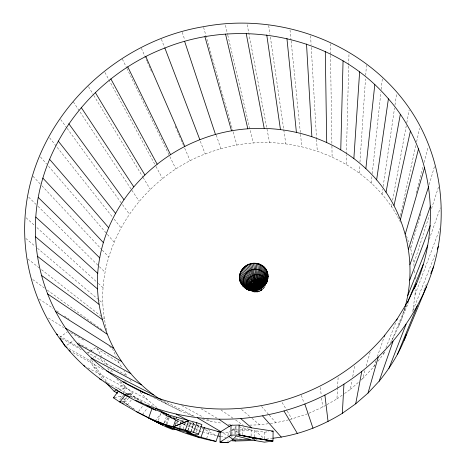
<?xml version="1.0" encoding="UTF-8"?>
<svg xmlns="http://www.w3.org/2000/svg" width="466" height="466" viewBox="0 0 466 466"><rect width="100%" height="100%" fill="white"/><g stroke="black" fill="none" stroke-linecap="round" stroke-linejoin="round"><path stroke-width="0.35" stroke-dasharray="2.33 1.75" d="M189.196 422.586L193.873 423.641L191.701 422.446L193.873 423.122L191.235 431.102M106.848 330.441C86.391 251.244 144.087 168.908 220.867 148.893C288.303 128.552 369.788 158.026 400.871 223.033M227.979 442.7L228.043 438.442M228.09 435.599L228.13 432.757L229.878 431.545M231.917 437.114L231.952 434.982M231.963 434.271L232.027 430.013L235.056 427.701L236.029 426.041L238.114 426.571M234.963 434.056L235.056 427.701M235.907 433.805L236.029 426.041M242.18 434.696L242.291 427.637L238.808 426.751M251.104 436.112L251.203 429.757L242.291 427.637M254.587 436.939L254.686 430.584L236.163 431.102L231.043 430.735M264.484 438.611L264.577 432.221L254.686 430.584M412.794 311.457L415.072 294.559L415.148 289.613M346.151 164.253L346.389 154.84M346.413 154.118L348.685 65.828M348.702 65.106L348.999 53.526M255.991 290.528L254.459 291.477L252.694 291.658L251.809 291.308L257.925 291.728L261.135 290.58L262.416 288.978L260.325 290.318L260.284 291.069L257.494 292.001L254.57 292.083L251.372 291.262M327.01 404.605L336.947 398.919L337.506 388.795M337.547 388.073L338.147 377.227M359.245 173.014L359.769 165.057M359.962 162.162L365.49 78.958M365.728 75.341L366.404 65.211M371.239 183.074L371.932 176.591M372.235 173.707L380.885 92.303M381.194 89.42L382.341 78.614M382.009 194.316L382.743 189.278M383.157 186.4L394.556 107.99M394.97 105.112L396.642 93.602M391.434 206.619L391.958 203.753M392.617 200.176L406.265 125.744M406.789 122.878L409.154 109.999M344.502 393.543L350.321 389.407L352.063 380.145M352.733 376.58L354.876 365.181M400.346 215.589L415.823 145.363M416.61 141.815L419.581 128.336M390.496 342.65C396.747 331.623 401.756 319.775 404.931 307.484M416.249 193.227L423.245 165.908M424.142 162.401L428.091 146.988M361.028 380.07L362.635 378.666L365 370.324M366.183 366.154L370.126 352.255M412.107 255.362L410.668 248.5L420.751 213.748M429.221 184.559L434.463 166.496M261.403 289.701L261.135 290.58L259.941 291.052L259.306 290.271M414.105 266.406L413.837 263.605L429.332 215.484M431.545 208.611L438.628 186.616M362.635 378.666L373.761 366.806L375.87 360.748M377.279 356.711L384.083 337.192M415.311 279.017L416.033 276.961M429.244 239.32L440.294 207.836M158.312 420.437L160.723 413.622M164.3 422.714L166.956 415.218M166.292 423.74L168.948 416.243L175.42 418.812M166.95 424.276L169.473 417.157L163.281 414.105M174.977 424.986L176.666 420.21M175.676 424.357L177.36 419.586L183.056 422.278M176.911 423.78L178.595 419.033M179.16 427.776L180.121 425.068M180.359 424.386L181.559 420.996L184.157 421.8M180.354 427.619L181.315 424.905M182.276 422.19L182.754 420.839L184.041 421.188M183.056 428.988L184.973 423.559M187.891 430.17L190.489 422.936M188.281 429.99L190.437 423.891L196.303 425.971M190.978 431.306L193.873 423.122M196.332 432.087L198.254 426.664L196.949 426.204M206.671 438.343L209.566 430.159L202.174 428.073L216.469 435.757L202.331 431.772M415.072 294.559L439.91 228.544M378.025 361.226L383.57 353.962L384.089 352.616M385.924 347.898L395.879 322.297M413.126 310.065L435.658 253.259M255.554 291.664L256.789 291.5L257.494 292.001L258.088 290.679L256.521 292.13L255.554 291.664L251.885 291.396L253.62 291.92L255.129 291.669L256.399 290.644M391.953 340.273L406.154 305.614M404.104 310.962L406.317 305.579M423.839 290.417L425.219 287.056M425.493 286.386L426.32 284.365M398.826 325.885L408.484 302.661M264.834 286.217L263.919 287.895L261.933 290.009L260.558 290.697L259.679 290.062M260.028 289.811L261.135 290.289L262.929 288.169M264.933 286.299L265.568 285.262M383.57 353.962L385.755 350.391M257.663 290.737L255.543 292.153L254.32 291.699M114.333 397.778L120.333 396.281L121.655 394.591M123.356 392.36L126.758 387.91L132.507 392.972L129.164 397.352M119.75 399.974L124.323 393.98M126.309 394.591L127.142 393.502L129.14 393.368L140.755 401.5M120.904 401.669L122.867 401.581L127.468 395.558M127.882 395.011L129.14 393.368M134.802 409.457L127.189 404.366L123.775 401.5L127.125 397.119M128.797 394.929L130.049 393.287L132.507 392.972M123.775 401.5L126.234 401.185L128.744 397.9M127.346 405.094L132.338 398.558M138.489 411.507L143.895 404.424M142.421 414.554L147.407 408.018M155.102 421.124L160.956 413.458M164.137 422.796L168.739 416.773L165.057 414.839M373.761 366.806L375.037 365.134M350.321 389.407L358.89 381.939M59.706 337.384L67.121 332.118M66.877 345.224L73.721 340.361M88.138 352.908L89.874 351.673M90.456 351.259L96.252 347.141L101.722 356.583M68.945 348.603L89.717 360.503L91.423 359.286M91.994 358.884L96.561 355.64M117.001 389.273L122.704 385.225L125.989 387.106L120.857 390.753M336.947 398.919L343.925 393.956M262.568 288.757L263.919 287.895M308.923 413.243L322.658 407.092L326.386 404.96M256.789 291.5L260.325 290.318M127.946 394.987L119.64 389.593L126.758 387.91M289.893 419.551L307.618 413.831M270.268 423.483L275.936 422.755L289.194 419.715M249.683 425.12L259.644 424.841L269.558 423.571M264.577 432.221L268.847 431.673M266.441 439.059L272.109 438.337M232.027 430.013L251.203 429.757M251.512 439.624L252.933 439.584M255.782 439.502L257.203 439.461M260.64 289.223L262.148 289.316L263.337 288.658L264.193 287.272L262.673 289.369L261.665 289.823L260.348 289.532M257.238 290.749L255.817 291.786L254.57 292.083L253.09 291.605M228.451 424.235L232.685 424.538M228.13 432.757L221.915 432.314L227.478 435.611M235.248 438.739L241.604 439.193M196.809 424.905L200.269 425.336M202.331 418.887L211.086 421.351L222.183 423.285M220.634 436.479L226.179 437.446M194.823 424.503L190.291 423.39L195.015 424.905M196.803 425.505L199.786 426.431M177.068 419.231L182.754 420.839M179.212 420.326L181.559 420.996M127.142 393.502L125.156 392.89L138.117 400.317M188.567 423.256L190.437 423.891M198.254 426.664L199.559 427.136M150.396 395.989L180.756 411.088L194.252 416.453M170.323 416.557L176.393 418.963M169.473 417.157L176.037 419.965M187.489 426.029L194.91 428.976M195.586 429.244L200.986 431.394L199.064 430.415M171.005 417.961L176.049 420.472M176.678 420.786L182.357 423.611M182.987 423.92L186.138 425.493L183.587 424.153M152.545 396.642L180.756 411.088M165.028 414.589L175.921 420.128M163.356 400.597L194.31 416.336M172.81 417.07L175.239 418.305M183.697 422.604L186.254 423.903M186.895 424.229L193.943 427.811M194.584 428.137L198.423 430.089M105.211 381.811L107.116 382.784M107.751 383.11L120.438 389.605M128.15 393.56L131.278 395.156M130.049 393.287L133.864 396.484L153.844 406.713M164.847 414.781L168.739 416.773M122.867 401.581L127.189 404.366M169.589 416.569L174.733 419.219M176.562 420.466L181.029 422.808M87.957 367.849L126.135 388.184M127.952 389.151L147 399.298L156.815 407.529M120.333 396.281L122.045 397.673M181.629 405.525L203.403 417.227M207.242 419.289L211.086 421.351M196.704 425.138L198.469 426.087M81.661 338.974L84.195 340.39M72.952 352.616L103.394 369.666M124.282 381.363L126.799 382.772M104.71 381.45L105.782 382.05M70.692 332.695L81.026 338.619M78.125 342.889L87.567 348.294M90.084 349.739L93.864 351.9M61.559 338.444L81.311 349.762M130.416 396.415L132.88 397.842M201.091 408.764L217.156 418.282M59.677 335.916L80.105 348.038M86.915 352.08L102.392 361.261L104.582 364.121M103.912 360.218L105.741 363.253L126.81 375.753L123.909 370.942M89.717 360.503L93.567 366.899L96.922 368.891L107.471 382.668M48.412 317.998L63.795 327.72M96.969 348.696L118.836 362.525L121.737 367.336M161.347 400.131L166.706 403.719M168.517 415.73L172.094 418.118M133.864 396.484L142.147 402.03M124.603 403.038L133.387 408.915M39.173 298.98L52.978 308.317M56.578 310.752L58.978 312.377M64.384 316.03L69.184 319.28M109.399 346.483L111.799 348.108M220.954 409.952L233.297 418.433M235.645 420.047L243.281 425.301M233.344 429.169L234.876 430.217M236.163 431.102L237.951 432.332M238.545 432.745L240.928 434.382M32.69 279.513L44.387 288.005M47.316 290.132L103.475 330.901M27.849 258.991L39.278 267.909M41.561 269.692L100.976 316.088M103.26 317.87L104.401 318.767M122.57 398.115L126.234 401.185M25.857 238.481L35.282 246.415M37.501 248.285L99.048 300.087M99.602 300.553L102.928 303.354M241.563 409.492L249.782 416.464M251.972 418.328L259.644 424.841M254.885 430.631L264.49 438.791M26.143 217.808L34.758 225.637M36.913 227.594L97.778 282.914M98.32 283.404L103.167 287.813M28.694 197.165L35.923 204.277M37.985 206.304L98.92 266.214M99.433 266.721L105.112 272.307M140.144 392.145L147 399.298M120.554 381.427L125.989 387.106M116.826 379.085L122.704 385.225M32.999 176.282L41.416 185.252M41.911 185.777L101.815 249.619M102.31 250.149L108.747 257.005M261.554 406.469L268.742 414.612M269.226 415.154L275.936 422.755M40.495 156.955L46.664 164.09M48.563 166.286L106.912 233.845M107.39 234.392L114.03 242.081M258.001 291.227L258.449 291.78L258.508 290.586M49.612 137.808L112.329 216.888M114.135 219.16L120.904 227.693M129.804 379.668L131.948 382.464M105.741 363.253L107.465 365.507M110.925 370.016L113.081 372.835M107.646 368.128L110.279 371.559M93.567 366.899L103.854 380.332M60.743 119.587L66.702 127.801M67.127 128.389L122.051 204.038M122.476 204.621L129.286 214.005M73.366 101.897L131.482 189.662M131.884 190.262L139.095 201.161M100.143 357.533L102.392 361.261M91.709 360.247L96.922 368.891M88.546 86.723L93.404 94.802M93.777 95.425L142.742 176.864M143.12 177.488L150.221 189.301M282.105 402.496L286.864 410.476M287.231 411.094L291.984 419.074M104.914 72.434L155.592 165.774M155.941 166.409L162.535 178.56M122.372 59.13L126.513 67.634M126.834 68.292L169.537 155.964M169.857 156.617L175.909 169.047M112.399 348.51L116.203 356.793M117.956 360.614L118.836 362.525M141.39 48.248L146.877 60.912M147.169 61.576L148.607 64.908M148.899 65.578L152.073 72.906M175.181 126.222L176.626 129.554M176.911 130.224L178.932 134.884M179.224 135.554L180.668 138.885M180.954 139.55L183.552 145.549M184.711 148.217L190.198 160.881M258.915 290.446L259.381 291.471L259.189 290.831M161.417 39.272L164.527 47.427M200.31 141.221L205.238 154.135M301.374 395.325L303.914 402.863M406.498 235.854L409.131 243.84M410.01 246.502L410.668 248.5M182.229 32.294L184.746 39.884M216.294 135.093L220.867 148.893M203.595 27.389L232.977 131.266M233.175 131.965L236.92 145.211M225.457 25.327L227.618 34.496M227.787 35.2L253.213 143.126M412.975 259.486L413.837 263.605M247.207 24.727L269.575 142.666M268.701 25.572L269.942 34.169M270.362 37.041L285.815 143.831M320.328 387.508L321.243 395.203M321.575 397.999L322.658 407.092M290.009 30.01L291.034 40.152M291.104 40.874L300.453 133.579M300.529 134.301L301.77 146.615M414.507 270.612L414.845 274.113M310.595 35.83L311.096 44.52M311.265 47.416L316.542 138.664M316.583 139.392L317.253 150.978M330.33 43.699L330.499 54.58M330.51 55.308L331.92 145.27M331.932 145.998L332.101 156.879"/><path stroke-width="0.7" d="M263.698 286.235C271.41 275.954 262.975 288.477 260.5 288.565M173.189 428.58L190.518 433.135L190.495 432.669L185.515 430.869L167.108 425.487L157.828 421.8C176.334 430.433 195.842 437.725 215.985 441.413L219.364 431.865L200.444 426.606M144.582 393.094C113.174 378.858 85.231 356.828 65.677 328.268C43.705 295.817 33.144 256.137 35.777 217.057C40.862 141.594 95.035 74.717 164.859 48.01C240.433 17.551 334.885 35.766 388.411 98.821C433.339 150.11 442.653 227.192 414.274 288.728M159.564 398.937C113.756 369.381 89.425 311.358 99.73 257.902C109.364 204.411 149.574 159.156 199.856 139.736C254.855 117.816 322.245 127.637 365.857 168.669C403.061 202.926 418.829 258.094 405.1 306.785M220.045 442.118L220.197 432.011L231.031 425.283L239.093 425.056L251.617 427.852L273.117 431.126L272.965 441.069L264.432 442.158L254.535 440.469L235.464 441.005L230.891 440.679L227.979 442.7L220.045 442.118L230.88 435.168L238.947 434.941L272.965 441.069L252.228 437.912L238.947 434.941L239.093 425.056M230.88 435.168L231.031 425.283M248.99 290.26L244.574 287.592L248.524 290.062C243.438 287.446 238.773 282.664 239.472 276.472C239.844 271.014 243.753 266.179 248.809 264.245C253.859 262.23 260.069 263.15 264.047 266.954C268.777 271.037 268.521 277.701 266.488 283.043L267.822 278.511L266.36 282.745M256.416 287.708C256.288 285.786 259.644 285.973 259.09 287.901C258.869 288.693 257.884 289.13 257.145 288.774C256.813 288.623 256.55 288.326 256.457 287.971C250.172 286.753 244.067 282.641 239.448 277.893M266.535 282.81L267.461 279.984M259.125 287.767C265.096 287.574 268.113 280.946 268.02 275.668C266.995 280.584 264.478 286.176 259.143 287.493M340.762 149.848L343.058 60.801M268.02 275.668L267.991 277.171M264.973 267.921C264.379 274.491 263.377 281.621 258.851 286.753L256.516 287.173C249.951 283.753 244.959 277.969 240.497 272.214L242.914 268.812L246.199 265.568L251.197 275.988L257.051 286.538M272.82 438.244C297.518 435.477 321.278 426.407 342.329 413.319L343.949 384.17C386.221 357.02 419.08 315.191 433.497 266.896C445.117 227.064 443.702 183.616 428.627 144.891C394.586 56.415 294.46 9.268 203.403 26.69C110.995 42.01 31.199 121.888 25.065 216.824C22.281 258.03 33.424 299.865 56.584 334.081C79.861 369.136 115.871 392.617 153.739 409.375M265.836 269.045C265.078 275.371 263.785 282.309 258.933 286.864L256.516 287.173L256.906 288.629L254.896 289.957L252.648 290.528L250.184 290.341M353.857 158.615L359.618 71.881M264.047 266.954C263.506 273.711 262.906 280.998 258.758 286.66L256.516 287.173L257.022 288.71L255.24 290.184L253.888 290.668M266.569 270.257C265.684 276.321 264.111 283.043 259.003 286.98M257.721 290.12L257.832 288.891L256.516 287.173L257.873 286.305L257.418 279.023L254.692 263.197M265.608 283.841L265.265 285.145M365.857 168.669L374.792 84.602M267.158 271.538C266.179 277.328 264.344 283.8 259.061 287.103M263.61 286.246C264.606 272.662 242.664 281.231 252.648 290.528M265.364 284.411C266.936 266.435 237.52 276.326 249.467 289.741L252.129 290.097L254.587 289.695L256.626 288.338C251.39 290.534 245.78 287.697 241.633 284.516M376.627 179.911L388.411 98.821M259.044 288.029L261.292 288.157C263.447 278.505 247.446 284.761 255.607 290.376L257.145 288.774L256.516 287.173L258.286 286.38L259.026 283.217L259.638 274.911L259.131 263.989M386.046 192.213L400.323 114.38M342.329 413.319L355.704 403.812L361.779 371.495M394.02 205.448L410.406 131.109M267.461 280.089L267.822 278.511M257.389 290.132L257.686 288.897L256.516 287.173L258.013 286.316L258.117 279.076L256.178 263.302M400.457 219.457L418.544 148.829M355.704 403.812L368.024 393.071L378.2 357.172M267.898 274.34C266.791 279.513 264.519 285.396 259.131 287.359M405.286 234.095L424.654 167.341M408.455 249.205L428.656 186.447M384.316 336.516L384.782 335.171L397.189 318.925L407.791 301.613L416.482 283.421M368.024 393.071L379.143 381.211L393.03 341.357M409.929 264.612L430.52 205.931M175.327 429.664L165.57 425.784L173.288 429.757L166.036 426.862L148.654 417.932L152.032 408.385L168.954 415.107L196.844 422.749L201.906 424.526L198.528 434.067L197.59 434.964L193.204 434.423L186.936 432.885L195.802 435.815L215.985 441.413M148.654 417.932L165.081 424.456L173.253 426.763L176.614 417.268M179.393 430.328L179.876 428.97M241.138 270.903L241.266 271.224C239.419 274.503 239.239 278.464 240.316 282.029C244.807 285.675 250.446 289.252 256.498 288.099M185.282 430.264L188.643 420.757L173.253 426.763L193.466 432.297L198.528 434.067M187.128 432.431L187.606 431.073M193.466 432.297L196.844 422.749M201.015 437.195L204.393 427.648M379.143 381.211C390.625 367.121 400.451 351.44 406.369 334.18M409.69 280.153L430.223 225.591M396.665 320.276L397.189 318.925M388.953 368.367L406.107 324.231M407.738 295.66L427.759 245.198M437.265 249.199L438.343 246.497M257.057 290.108L257.547 288.885L256.516 287.173L258.152 286.34C259.457 278.796 258.548 271.096 257.634 263.558C262.585 265.195 267.169 269.039 267.857 274.48L267.601 272.878C266.564 278.377 264.484 284.586 259.102 287.231M407.249 302.947L407.791 301.613M407.698 302.213L423.163 264.548M397.341 354.673L417.291 305.976M430.735 273.612L433.497 266.896M404.208 340.285L426.454 286.794M256.731 290.05L257.407 288.862L256.516 287.173L258.414 286.427C260.989 279.437 260.733 271.824 260.412 264.496M240.642 272.528L239.978 273.659C244.667 279.023 249.718 284.575 256.469 287.301M256.422 289.963L257.273 288.821L256.516 287.173L258.537 286.491C261.682 279.88 261.752 272.348 261.694 265.171M136.223 411.554L162.465 424.986L136.223 411.554L119.855 402.082L113.401 397.766L118.387 391.23M119.855 402.082L125.674 394.457M384.782 335.171C327.08 404.29 222.736 429.367 140.709 391.166M255.764 290.137C252.671 290.959 248.617 290.207 245.704 288.349C251.308 291.78 259.044 290.662 263.698 286.101M232.942 439.269L234.905 437.586L235.878 435.926L251.052 439.642L231.876 439.956L232.942 439.269L229.097 436.625M256.935 286.619L252.805 280.573L245.046 266.762C248.937 263.68 254.372 262.661 259.09 264.257M106.201 383.005L114.147 391.3L116.43 389.681M135.693 400.399C202.028 430.899 282.821 423.425 343.949 384.17M256.312 290.126L260.04 288.704M262.946 287.12L261.432 287.767L259.09 287.901M256.708 288.448C253.277 290.388 249.129 289.555 245.809 287.79C242.279 285.512 241.172 284.54 244.72 287.714M173.253 426.763L188.509 420.734L176.136 414.088M257.972 288.873L256.516 287.173L258.653 286.573C262.317 280.398 262.707 272.971 262.894 265.975L263.989 267.169M259.143 287.633C262.906 287.167 265.579 284.068 266.907 280.713C267.81 272.022 257.069 266.366 249.893 270.6C242.087 273.647 240.479 287.365 249.467 289.741M256.556 288.221C250.877 289.922 245.238 286.712 240.905 283.311M271.69 431.312L273.117 431.126M256.457 287.971C250.096 288.512 244.4 284.615 239.856 280.608M113.401 397.766L114.333 397.778M220.086 442.106L227.979 442.7M256.428 287.842C249.834 287.778 244.283 283.497 239.582 279.303M217.261 431.504L219.364 431.865M220.197 432.011L221.344 432.215M217.861 435.995L219.94 436.362M258.985 288.157L261.111 288.53M238.947 434.941L267.787 440.283M256.422 287.569C249.59 286.194 244.236 281.248 239.472 276.472M258.91 288.273L260.232 288.681M247.533 289.398L249.526 290.108M256.434 287.435C249.607 285.384 244.394 280.124 239.646 275.057M255.607 290.376L255.991 290.528M167.725 414.845L161.207 412.259L163.123 413.243M258.828 288.384L260.034 288.943M122.942 381.846L149.33 395.034M116.96 390.566L129.892 397.026M159.483 398.628L161.417 399.612M155.487 408.268L168.954 415.107M165.081 424.456L167.108 425.487M106.382 370.767L153.611 394.952M99.503 378.887L101.407 379.86M141.524 402.845L142.817 403.504M146.062 405.164L151.893 408.152M152.032 408.385L155.795 410.325M245.908 288.506L247.184 289.176M91.208 358.045L141.617 384.899M83.507 365.472L84.777 366.154M185.765 430.421L189.184 432.262M190.495 432.966L193.204 434.423M195.802 435.815L199.559 437.836M77.589 343.826L130.847 373.656M69.149 350.484L70.413 351.195M67.052 347.525L65.164 346.442L60.073 337.99M114.147 391.3L117.438 393.182L116.436 392.139M119.535 401.412L120.764 402.117M121.999 402.822L123.234 403.527M142.421 414.554L143.714 415.299M65.677 328.268L121.422 361.348M56.584 334.081L57.819 334.815M197.403 417.792L220.942 431.737M55.594 311.538L113.448 348.119M258.729 288.489L259.807 289.182M47.456 293.819L107.017 334.11M256.574 287.044C250.3 283.066 245.699 277.06 241.266 271.224M219.061 419.348L229.505 426.53M234.177 440.12L235.464 441.005M41.346 275.307L102.188 319.472M37.344 256.201L99.019 304.362M261.362 288.07L262.568 287.085M256.65 286.928C250.609 282.268 246.17 275.93 241.86 269.721M35.48 236.716L97.545 288.955M240.875 418.73L251.617 427.852M252.228 437.912L255.508 440.696M258.624 288.582L259.556 289.403M35.777 217.057L97.784 273.408M256.731 286.817L248.995 277.905L242.757 268.55M38.241 197.45L99.73 257.902M256.516 287.173L258.112 288.844M42.837 178.099L103.365 242.605M262.597 415.957L281.318 437.16M256.83 286.712L249.66 277.2L243.776 267.461M49.518 159.226L108.648 227.682M258.508 288.664L259.288 289.596M58.209 141.035L115.516 213.294M68.811 123.723L123.904 199.605M81.218 107.477L133.713 186.755M258.38 288.739L258.997 289.759M241.802 284.662L240.054 280.858M95.28 92.478L144.833 174.896M283.998 411.047L297.372 433.473M110.856 78.894L157.153 164.154M257.18 286.462L247.429 264.863M127.771 66.871L170.527 154.648M145.841 56.537L184.81 146.475M257.308 286.404L248.809 264.245M164.859 48.01L199.856 139.736M250.236 263.768L257.448 286.357M304.846 404.057L313.001 428.237M184.629 41.381L215.484 134.493M251.704 263.43L257.587 286.328M204.924 36.721L231.538 130.806M253.195 263.238L255.811 274.439L257.727 286.31M225.532 34.088L247.83 128.727M246.217 33.505L264.187 128.267M266.762 34.979L280.433 129.431M324.901 395.063L328.047 421.491M286.934 38.497L296.382 132.21M306.517 44.014L311.87 136.579M325.291 51.481L326.718 142.48"/></g></svg>
